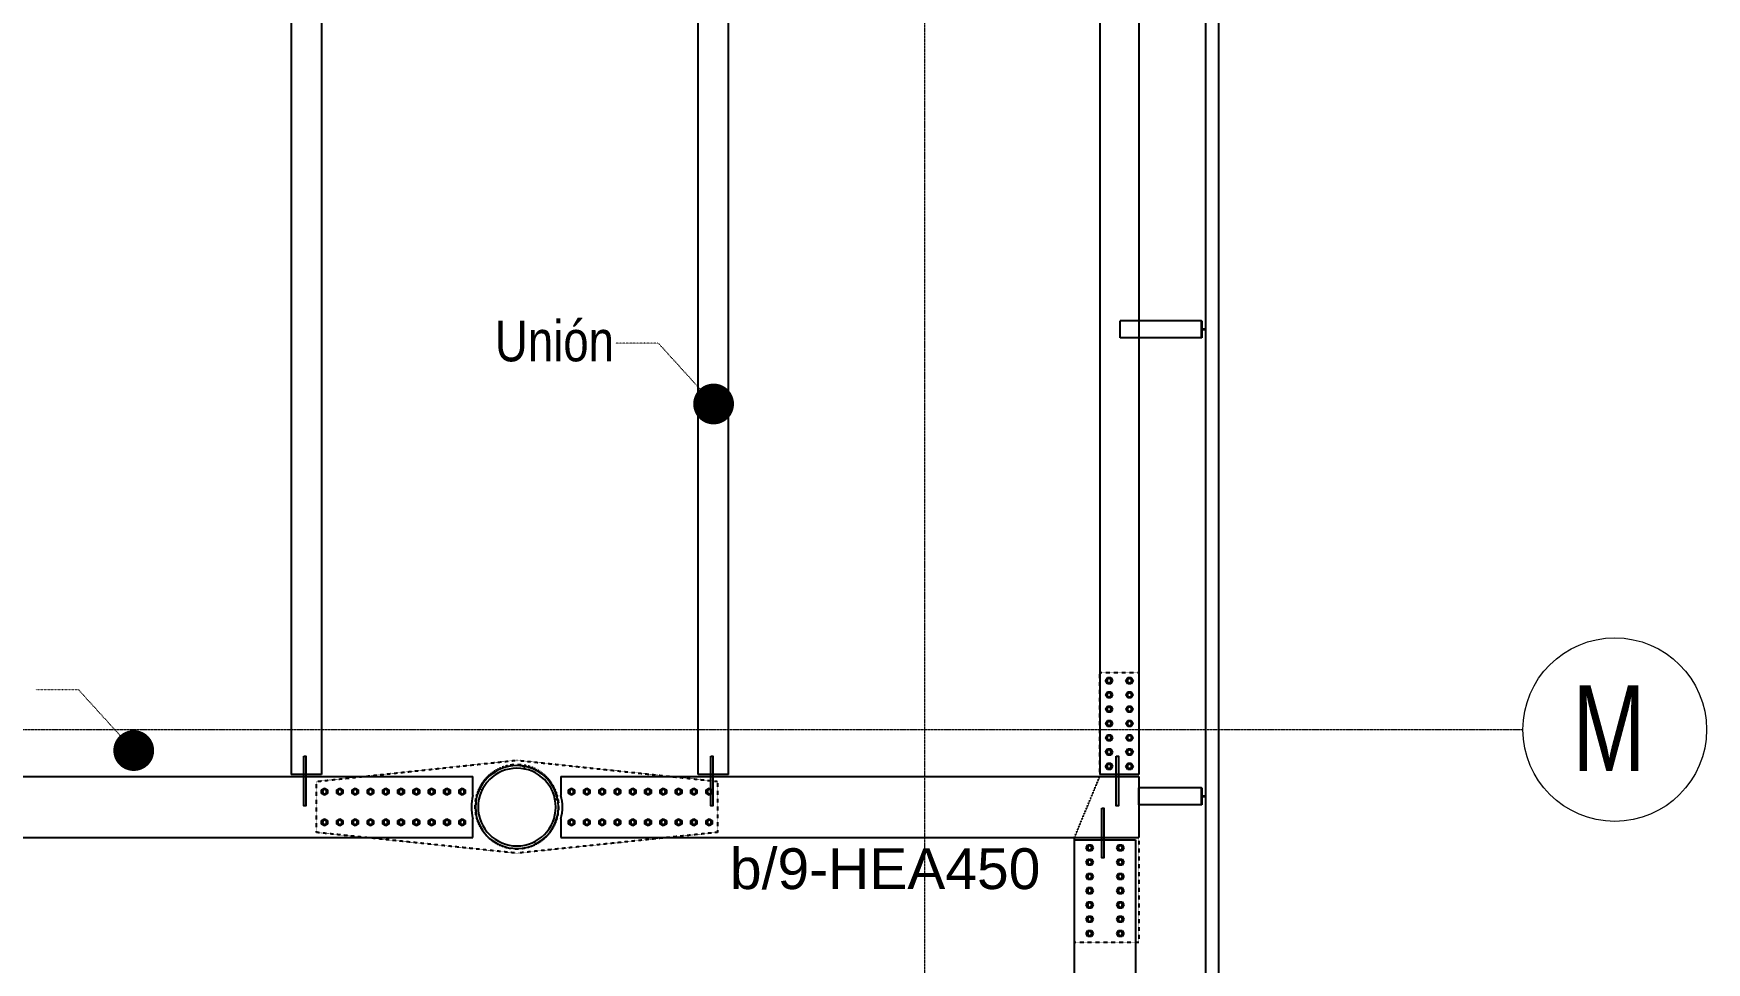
# Model space of a CAD drawing. Header units: millimetres. Extents: x -999 to 93225, y -17477 to 29086.
# Drawn here: x 85022 to 93225, y 7507 to 12063 of the extents above; entities that cross this region are included whole.
import ezdxf
from ezdxf.enums import TextEntityAlignment as Align

# ---------------------------------------------------------------- set-up
doc = ezdxf.new("R2010")
doc.units = ezdxf.units.MM
doc.header["$LTSCALE"] = 0.4
for name, pattern in [('Dot', [0.714375, 0, -0.714375]), ('DXK_LINE_DOT2', [3.9198, 1.9599, -1.9599]), ('Grid Line', [3.33375, 1.905, -0.47625, 0.47625, -0.47625])]:
    doc.linetypes.add(name, pattern=pattern)
doc.layers.get('0').update_dxf_attribs({"color": 255})
for name, color, linetype, lineweight in [('0-3', 250, 'Continuous', 5), ('E_COLUMNAS-1', 1, 'Continuous', 25), ('E_COLUMNAS-3', 1, 'Continuous', 35), ('E_EJES', 8, 'Continuous', 9), ('E_EJES-1', 8, 'Grid Line', 9), ('E_TEXTO', 3, 'Continuous', 9), ('E_TEXTO-1', 3, 'Dot', 9), ('E_VIGAS-1', 254, 'Continuous', 25), ('E_VIGAS-2', 8, 'Continuous', 25), ('S-COLS-HDLN-1', 52, 'Continuous', 9)]:
    doc.layers.add(name, color=color, linetype=linetype, lineweight=lineweight)
doc.layers.add('P_PLATINA', color=6, linetype='Continuous')
doc.styles.add('CX', font='ARIALUNI.ttf', dxfattribs={"width": 0.8, "height": 300})
doc.styles.add('Swis721 LtCn BT', font='swisscl.ttf', dxfattribs={"height": 0.42})
doc.styles.add('VERDANA', font='arial.ttf')

# ---------------------------------------------------------------- blocks, each defined once
blk = doc.blocks.new('EST_SFM_VIGA-METALICA-SECCION-C - EST_SFM_VIGA-METALICA-UPN160-1510871-_10_00m_N_E_-NIVEL-3 DOC')
at = {"layer": 'E_VIGAS-1'}
for p, q in [((11.677, 0.0179), (-11.6899, 0.0179)), ((-11.6899, -0.0471), (11.677, -0.0471))]:
    blk.add_line(p, q, dxfattribs=at)
blk = doc.blocks.new('DCTIB_CNI_EST_MOD-1A-FAC_0001_rvt-2-_10_00m_N_E_-NIVEL-3 DOC')
at = {"layer": 'E_VIGAS-1'}
for p, q in [((3.2962, 151.0843), (3.2962, 151.1663)), ((3.6945, 151.1663), (3.2962, 151.1663)), ((3.6945, 151.1663), (3.6945, 151.0843)), ((3.6945, 151.0843), (3.6945, 151.1663)), ((3.6945, 151.1663), (3.6954, 151.1663)), ((3.6952, 151.1278), (3.7005, 151.1278)), ((3.7005, 151.1228), (3.6953, 151.1228)), ((3.6954, 151.1663), (3.6954, 151.1385)), ((3.6954, 151.1121), (3.6954, 151.0843)), ((3.7005, 151.1278), (3.7144, 151.1278)), ((3.7144, 151.1228), (3.7005, 151.1228)), ((3.6945, 151.0843), (3.2962, 151.0843)), ((3.6954, 151.0843), (3.6945, 151.0843)), ((3.3865, 148.7944), (3.3865, 148.8764)), ((3.6945, 148.8764), (3.3865, 148.8764)), ((3.6945, 148.8764), (3.6945, 148.7944)), ((3.6945, 148.7944), (3.6945, 148.8764)), ((3.6945, 148.8764), (3.6954, 148.8764)), ((3.6952, 148.8379), (3.7005, 148.8379)), ((3.7005, 148.8329), (3.6953, 148.8329)), ((3.6954, 148.8764), (3.6954, 148.8486)), ((3.6954, 148.8222), (3.6954, 148.7944)), ((3.7005, 148.8379), (3.7144, 148.8379)), ((3.7144, 148.8329), (3.7005, 148.8329)), ((3.6945, 148.7944), (3.3865, 148.7944)), ((3.6954, 148.7944), (3.6945, 148.7944))]:
    blk.add_line(p, q, dxfattribs=at)
for points, knots in [([(3.6954, 151.1385), (3.6954, 151.1377), (3.6955, 151.136), (3.6957, 151.1336), (3.6962, 151.1315), (3.697, 151.1295), (3.6983, 151.1281), (3.6997, 151.1278), (3.7005, 151.1278)], [0, 0, 0, 0, 0.142857, 0.285714, 0.428571, 0.571429, 0.785714, 1, 1, 1, 1]), ([(3.7005, 151.1278), (3.6994, 151.1278), (3.6981, 151.1282), (3.6968, 151.1298), (3.6962, 151.1313), (3.6959, 151.1328), (3.6957, 151.1339), (3.6955, 151.1357), (3.6954, 151.1373), (3.6954, 151.1385)], [0, 0, 0, 0, 0.285714, 0.428571, 0.571429, 0.678571, 0.732143, 0.785714, 1, 1, 1, 1]), ([(3.6954, 151.1121), (3.6954, 151.113), (3.6955, 151.1147), (3.6957, 151.1171), (3.6962, 151.1192), (3.697, 151.1212), (3.6983, 151.1225), (3.6997, 151.1228), (3.7005, 151.1228)], [0, 0, 0, 0, 0.142857, 0.285714, 0.428571, 0.571429, 0.785714, 1, 1, 1, 1]), ([(3.7005, 151.1228), (3.6994, 151.1228), (3.6981, 151.1224), (3.6968, 151.1209), (3.6962, 151.1193), (3.6959, 151.1179), (3.6957, 151.1168), (3.6955, 151.115), (3.6954, 151.1134), (3.6954, 151.1121)], [0, 0, 0, 0, 0.285714, 0.428571, 0.571429, 0.678571, 0.732143, 0.785714, 1, 1, 1, 1]), ([(3.6954, 148.8486), (3.6954, 148.8478), (3.6955, 148.8461), (3.6957, 148.8437), (3.6962, 148.8416), (3.697, 148.8396), (3.6983, 148.8382), (3.6997, 148.8379), (3.7005, 148.8379)], [0, 0, 0, 0, 0.142857, 0.285714, 0.428571, 0.571429, 0.785714, 1, 1, 1, 1]), ([(3.7005, 148.8379), (3.6994, 148.8379), (3.6981, 148.8383), (3.6968, 148.8399), (3.6962, 148.8414), (3.6959, 148.8429), (3.6957, 148.844), (3.6955, 148.8457), (3.6954, 148.8473), (3.6954, 148.8486)], [0, 0, 0, 0, 0.285714, 0.428571, 0.571429, 0.678571, 0.732143, 0.785714, 1, 1, 1, 1]), ([(3.6954, 148.8222), (3.6954, 148.8231), (3.6955, 148.8248), (3.6957, 148.8272), (3.6962, 148.8293), (3.697, 148.8312), (3.6983, 148.8326), (3.6997, 148.8329), (3.7005, 148.8329)], [0, 0, 0, 0, 0.142857, 0.285714, 0.428571, 0.571429, 0.785714, 1, 1, 1, 1]), ([(3.7005, 148.8329), (3.6994, 148.8329), (3.6981, 148.8325), (3.6968, 148.8309), (3.6962, 148.8294), (3.6959, 148.828), (3.6957, 148.8268), (3.6955, 148.8251), (3.6954, 148.8235), (3.6954, 148.8222)], [0, 0, 0, 0, 0.285714, 0.428571, 0.571429, 0.678571, 0.732143, 0.785714, 1, 1, 1, 1])]:
    blk.add_open_spline(points, degree=3, knots=knots, dxfattribs=at)
at = {"layer": 'E_VIGAS-1', "rotation": 269.9999999999999}
blk.add_blockref('EST_SFM_VIGA-METALICA-SECCION-C - EST_SFM_VIGA-METALICA-UPN160-1510871-_10_00m_N_E_-NIVEL-3 DOC', (3.7616, 153.4061), dxfattribs=at)
blk = doc.blocks.new('EST_SCM_COLUMNA-METALICA-SECCION-CIRCULAR - EST_SCM_COLUMNA-TUBULAR-CIRCULAR_PTEØ_16__e_12_7mm-V44-_10_00m_N_E_-NIVEL-3 DOC')
at = {"layer": 'S-COLS-HDLN-1'}
h = blk.add_hatch(dxfattribs=at)
h.set_pattern_fill('FP_13', color=256, style=0, pattern_type=2)
h.set_pattern_definition([(225, (148.783, -0.338), (0.15909903, -0.15909903), [])])
h.paths.add_polyline_path([(0.2032, 0), (0.1973, 0.0486), (0.1799, 0.0944), (0.15, 0.1366), (0.1154, 0.1672), (0.0676, 0.1911), (0.0191, 0.2017), (-0.0245, 0.2017), (-0.0721, 0.19), (-0.1154, 0.1672), (-0.1521, 0.1347), (-0.1822, 0.0885), (-0.1977, 0.0456), (-0.2032, 0), (-0.1973, -0.0486), (-0.1799, -0.0944), (-0.15, -0.1366), (-0.1154, -0.1672), (-0.0721, -0.19), (-0.0191, -0.2017), (0.0245, -0.2017), (0.0768, -0.1875), (0.1154, -0.1672), (0.1521, -0.1347), (0.1822, -0.0885), (0.1977, -0.0456)])
h.paths.add_polyline_path([(0.1905, 0), (0.185, -0.0456), (0.1687, -0.0885), (0.1426, -0.1263), (0.1082, -0.1568), (0.0676, -0.1781), (0.0191, -0.1891), (-0.0245, -0.1887), (-0.0676, -0.1781), (-0.1082, -0.1568), (-0.1426, -0.1263), (-0.1709, -0.0826), (-0.185, -0.0456), (-0.1905, 0), (-0.1838, 0.0486), (-0.1646, 0.0944), (-0.1426, 0.1263), (-0.1082, 0.1568), (-0.0676, 0.1781), (-0.0175, 0.1891), (0.0245, 0.1887), (0.0721, 0.1758), (0.1082, 0.1568), (0.1426, 0.1263), (0.1687, 0.0885), (0.185, 0.0456)])
at = {"layer": 'E_COLUMNAS-1'}
for radius, start, end in [(0.2032, 360, 180), (0.1905, 0, 180), (0.2032, 180, 360), (0.1905, 180, 0)]:
    blk.add_arc((0, 0), radius, start, end, dxfattribs=at)
blk = doc.blocks.new('Grid - CNI_NOMBRE EJES-372759-_10_00m_N_E_-NIVEL-3 DOC')
at = {"layer": 'E_EJES'}
blk.add_circle((0, 0), 0.003, dxfattribs=at)
blk = doc.blocks.new('Bolt-72574620-2361 - 1471')
at = {"color": 253, "linetype": 'Continuous'}
for p, q in [((98609.5, 14920.2), (98618.2, 14935.2)), ((98618.2, 14935.2), (98635.5, 14935.2)), ((98635.5, 14935.2), (98644.1, 14920.2)), ((98709.5, 14920.2), (98718.2, 14935.2)), ((98718.2, 14935.2), (98735.5, 14935.2)), ((98735.5, 14935.2), (98744.1, 14920.2)), ((98618.2, 14905.2), (98609.5, 14920.2)), ((98609.5, 14850.2), (98618.2, 14865.2)), ((98618.2, 14835.2), (98609.5, 14850.2)), ((98635.5, 14905.2), (98618.2, 14905.2)), ((98618.2, 14865.2), (98635.5, 14865.2)), ((98644.1, 14920.2), (98635.5, 14905.2)), ((98635.5, 14865.2), (98644.1, 14850.2)), ((98644.1, 14850.2), (98635.5, 14835.2)), ((98718.2, 14905.2), (98709.5, 14920.2)), ((98709.5, 14850.2), (98718.2, 14865.2)), ((98718.2, 14835.2), (98709.5, 14850.2)), ((98735.5, 14905.2), (98718.2, 14905.2)), ((98718.2, 14865.2), (98735.5, 14865.2)), ((98744.1, 14920.2), (98735.5, 14905.2)), ((98735.5, 14865.2), (98744.1, 14850.2)), ((98744.1, 14850.2), (98735.5, 14835.2)), ((98609.5, 14780.2), (98618.2, 14795.2)), ((98618.2, 14765.2), (98609.5, 14780.2)), ((98635.5, 14835.2), (98618.2, 14835.2)), ((98618.2, 14795.2), (98635.5, 14795.2)), ((98635.5, 14765.2), (98618.2, 14765.2)), ((98635.5, 14795.2), (98644.2, 14780.2)), ((98644.2, 14780.2), (98635.5, 14765.2)), ((98709.5, 14780.2), (98718.2, 14795.2)), ((98718.2, 14765.2), (98709.5, 14780.2)), ((98735.5, 14835.2), (98718.2, 14835.2)), ((98718.2, 14795.2), (98735.5, 14795.2)), ((98735.5, 14765.2), (98718.2, 14765.2)), ((98735.5, 14795.2), (98744.2, 14780.2)), ((98744.2, 14780.2), (98735.5, 14765.2)), ((98609.5, 14710.2), (98618.2, 14725.2)), ((98618.2, 14695.2), (98609.5, 14710.2)), ((98618.2, 14725.2), (98635.5, 14725.2)), ((98635.5, 14695.2), (98618.2, 14695.2)), ((98635.5, 14725.2), (98644.2, 14710.2)), ((98644.2, 14710.2), (98635.5, 14695.2)), ((98709.5, 14710.2), (98718.2, 14725.2)), ((98718.2, 14695.2), (98709.5, 14710.2)), ((98718.2, 14725.2), (98735.5, 14725.2)), ((98735.5, 14695.2), (98718.2, 14695.2)), ((98735.5, 14725.2), (98744.2, 14710.2)), ((98744.2, 14710.2), (98735.5, 14695.2)), ((98609.5, 14640.2), (98618.2, 14655.2)), ((98618.2, 14625.2), (98609.5, 14640.2)), ((98618.2, 14655.2), (98635.5, 14655.2)), ((98635.5, 14625.2), (98618.2, 14625.2)), ((98635.5, 14655.2), (98644.2, 14640.2)), ((98644.2, 14640.2), (98635.5, 14625.2)), ((98709.5, 14640.2), (98718.2, 14655.2)), ((98718.2, 14625.2), (98709.5, 14640.2)), ((98718.2, 14655.2), (98735.5, 14655.2)), ((98735.5, 14625.2), (98718.2, 14625.2)), ((98735.5, 14655.2), (98744.2, 14640.2)), ((98744.2, 14640.2), (98735.5, 14625.2)), ((98609.6, 14570.2), (98618.2, 14585.2)), ((98618.2, 14555.2), (98609.6, 14570.2)), ((98618.2, 14585.2), (98635.5, 14585.2)), ((98635.5, 14555.2), (98618.2, 14555.2)), ((98635.5, 14585.2), (98644.2, 14570.2)), ((98644.2, 14570.2), (98635.5, 14555.2)), ((98709.6, 14570.2), (98718.2, 14585.2)), ((98718.2, 14555.2), (98709.6, 14570.2)), ((98718.2, 14585.2), (98735.5, 14585.2)), ((98735.5, 14555.2), (98718.2, 14555.2)), ((98735.5, 14585.2), (98744.2, 14570.2)), ((98744.2, 14570.2), (98735.5, 14555.2)), ((98609.6, 14500.2), (98618.2, 14515.2)), ((98618.2, 14485.2), (98609.6, 14500.2)), ((98618.2, 14515.2), (98635.5, 14515.2)), ((98635.5, 14485.2), (98618.2, 14485.2)), ((98635.5, 14515.2), (98644.2, 14500.2)), ((98644.2, 14500.2), (98635.5, 14485.2)), ((98709.6, 14500.2), (98718.2, 14515.2)), ((98718.2, 14485.2), (98709.6, 14500.2)), ((98718.2, 14515.2), (98735.5, 14515.2)), ((98735.5, 14485.2), (98718.2, 14485.2)), ((98735.5, 14515.2), (98744.2, 14500.2)), ((98744.2, 14500.2), (98735.5, 14485.2))]:
    blk.add_line(p, q, dxfattribs=at)
for centre, radius, start, end in [((98626.8, 14920.2), 11.5, 108.00867, 288.00867), ((98626.8, 14920.2), 10, 0.00867, 180.00867), ((98626.8, 14920.2), 11.5, 288.00867, 108.00867), ((98726.8, 14920.2), 11.5, 108.00867, 288.00867), ((98726.8, 14920.2), 10, 0.00867, 180.00867), ((98726.8, 14920.2), 11.5, 288.00867, 108.00867), ((98626.8, 14850.2), 11.5, 108.00867, 288.00867), ((98626.8, 14920.2), 10, 180.00867, 0.00867), ((98626.8, 14850.2), 10, 0.00867, 180.00867), ((98626.8, 14850.2), 10, 180.00867, 0.00867), ((98626.8, 14850.2), 11.5, 288.00867, 108.00867), ((98726.8, 14850.2), 11.5, 108.00867, 288.00867), ((98726.8, 14920.2), 10, 180.00867, 0.00867), ((98726.8, 14850.2), 10, 0.00867, 180.00867), ((98726.8, 14850.2), 10, 180.00867, 0.00867), ((98726.8, 14850.2), 11.5, 288.00867, 108.00867), ((98626.8, 14780.2), 11.5, 108.00867, 288.00867), ((98626.8, 14780.2), 10, 0.00867, 180.00867), ((98626.8, 14780.2), 10, 180.00867, 0.00867), ((98626.8, 14780.2), 11.5, 288.00867, 108.00867), ((98726.8, 14780.2), 11.5, 108.00867, 288.00867), ((98726.8, 14780.2), 10, 0.00867, 180.00867), ((98726.8, 14780.2), 10, 180.00867, 0.00867), ((98726.8, 14780.2), 11.5, 288.00867, 108.00867), ((98626.9, 14710.2), 11.5, 108.00867, 288.00867), ((98626.9, 14710.2), 10, 0.00867, 180.00867), ((98626.9, 14710.2), 10, 180.00867, 0.00867), ((98626.9, 14710.2), 11.5, 288.00867, 108.00867), ((98726.9, 14710.2), 11.5, 108.00867, 288.00867), ((98726.9, 14710.2), 10, 0.00867, 180.00867), ((98726.9, 14710.2), 10, 180.00867, 0.00867), ((98726.9, 14710.2), 11.5, 288.00867, 108.00867), ((98626.9, 14640.2), 11.5, 108.00867, 288.00867), ((98626.9, 14640.2), 10, 0.00867, 180.00867), ((98626.9, 14640.2), 10, 180.00867, 0.00867), ((98626.9, 14640.2), 11.5, 288.00867, 108.00867), ((98726.9, 14640.2), 11.5, 108.00867, 288.00867), ((98726.9, 14640.2), 10, 0.00867, 180.00867), ((98726.9, 14640.2), 10, 180.00867, 0.00867), ((98726.9, 14640.2), 11.5, 288.00867, 108.00867), ((98626.9, 14570.2), 11.5, 108.00867, 288.00867), ((98626.9, 14570.2), 10, 0.00867, 180.00867), ((98626.9, 14570.2), 10, 180.00867, 0.00867), ((98626.9, 14570.2), 11.5, 288.00867, 108.00867), ((98726.9, 14570.2), 11.5, 108.00867, 288.00867), ((98726.9, 14570.2), 10, 0.00867, 180.00867), ((98726.9, 14570.2), 10, 180.00867, 0.00867), ((98726.9, 14570.2), 11.5, 288.00867, 108.00867), ((98626.9, 14500.2), 11.5, 108.00867, 288.00867), ((98626.9, 14500.2), 10, 0.00867, 180.00867), ((98626.9, 14500.2), 10, 180.00867, 0.00867), ((98626.9, 14500.2), 11.5, 288.00867, 108.00867), ((98726.9, 14500.2), 11.5, 108.00867, 288.00867), ((98726.9, 14500.2), 10, 0.00867, 180.00867), ((98726.9, 14500.2), 10, 180.00867, 0.00867), ((98726.9, 14500.2), 11.5, 288.00867, 108.00867)]:
    blk.add_arc(centre, radius, start, end, dxfattribs=at)
blk = doc.blocks.new('Bolt-72574620-1904 - 1471')
at = {"color": 253, "linetype": 'Continuous'}
for p, q in [((94765.4, 14384.4), (94780.4, 14393.1)), ((94765.4, 14367.1), (94765.4, 14384.4)), ((94780.4, 14358.4), (94765.4, 14367.1)), ((94780.4, 14393.1), (94795.4, 14384.4)), ((94795.4, 14367.1), (94780.4, 14358.4)), ((94795.4, 14384.4), (94795.4, 14367.1)), ((94840.4, 14384.4), (94855.4, 14393.1)), ((94840.4, 14367.1), (94840.4, 14384.4)), ((94855.4, 14358.4), (94840.4, 14367.1)), ((94855.4, 14393.1), (94870.4, 14384.4)), ((94870.4, 14367.1), (94855.4, 14358.4)), ((94870.4, 14384.4), (94870.4, 14367.1)), ((94915.4, 14384.4), (94930.4, 14393.1)), ((94915.4, 14367.1), (94915.4, 14384.4)), ((94930.4, 14358.4), (94915.4, 14367.1)), ((94930.4, 14393.1), (94945.4, 14384.4)), ((94945.4, 14367.1), (94930.4, 14358.4)), ((94945.4, 14384.4), (94945.4, 14367.1)), ((94990.4, 14384.4), (95005.4, 14393.1)), ((94990.4, 14367.1), (94990.4, 14384.4)), ((95005.4, 14358.4), (94990.4, 14367.1)), ((95005.4, 14393.1), (95020.4, 14384.4)), ((95020.4, 14367.1), (95005.4, 14358.4)), ((95020.4, 14384.4), (95020.4, 14367.1)), ((95065.4, 14384.4), (95080.4, 14393.1)), ((95065.4, 14367.1), (95065.4, 14384.4)), ((95080.4, 14358.4), (95065.4, 14367.1)), ((95080.4, 14393.1), (95095.4, 14384.4)), ((95095.4, 14367.1), (95080.4, 14358.4)), ((95095.4, 14384.4), (95095.4, 14367.1)), ((95140.4, 14384.4), (95155.4, 14393.1)), ((95140.4, 14367.1), (95140.4, 14384.4)), ((95155.4, 14358.4), (95140.4, 14367.1)), ((95155.4, 14393.1), (95170.4, 14384.4)), ((95170.4, 14367.1), (95155.4, 14358.4)), ((95170.4, 14384.4), (95170.4, 14367.1)), ((95215.4, 14384.4), (95230.4, 14393.1)), ((95215.4, 14367.1), (95215.4, 14384.4)), ((95230.4, 14358.4), (95215.4, 14367.1)), ((95230.4, 14393.1), (95245.4, 14384.4)), ((95245.4, 14367.1), (95230.4, 14358.4)), ((95245.4, 14384.4), (95245.4, 14367.1)), ((95290.4, 14384.4), (95305.4, 14393.1)), ((95290.4, 14367.1), (95290.4, 14384.4)), ((95305.4, 14358.4), (95290.4, 14367.1)), ((95305.4, 14393.1), (95320.4, 14384.4)), ((95320.4, 14367.1), (95305.4, 14358.4)), ((95320.4, 14384.4), (95320.4, 14367.1)), ((95365.4, 14384.4), (95380.4, 14393.1)), ((95365.4, 14367.1), (95365.4, 14384.4)), ((95380.4, 14358.5), (95365.4, 14367.1)), ((95380.4, 14393.1), (95395.4, 14384.4)), ((95395.4, 14367.1), (95380.4, 14358.5)), ((95395.4, 14384.4), (95395.4, 14367.1)), ((95440.4, 14384.4), (95455.4, 14393.1)), ((95440.4, 14367.1), (95440.4, 14384.4)), ((95455.4, 14358.5), (95440.4, 14367.1)), ((95455.4, 14393.1), (95470.4, 14384.4)), ((95470.4, 14367.1), (95455.4, 14358.5)), ((95470.4, 14384.4), (95470.4, 14367.1)), ((94765.4, 14234.4), (94780.4, 14243.1)), ((94765.4, 14217.1), (94765.4, 14234.4)), ((94780.4, 14208.4), (94765.4, 14217.1)), ((94780.4, 14243.1), (94795.4, 14234.4)), ((94795.4, 14217.1), (94780.4, 14208.4)), ((94795.4, 14234.4), (94795.4, 14217.1)), ((94840.4, 14234.4), (94855.4, 14243.1)), ((94840.4, 14217.1), (94840.4, 14234.4)), ((94855.4, 14208.4), (94840.4, 14217.1)), ((94855.4, 14243.1), (94870.4, 14234.4)), ((94870.4, 14217.1), (94855.4, 14208.4)), ((94870.4, 14234.4), (94870.4, 14217.1)), ((94915.4, 14234.4), (94930.4, 14243.1)), ((94915.4, 14217.1), (94915.4, 14234.4)), ((94930.4, 14208.4), (94915.4, 14217.1)), ((94930.4, 14243.1), (94945.4, 14234.4)), ((94945.4, 14217.1), (94930.4, 14208.4)), ((94945.4, 14234.4), (94945.4, 14217.1)), ((94990.4, 14234.4), (95005.4, 14243.1)), ((94990.4, 14217.1), (94990.4, 14234.4)), ((95005.4, 14208.4), (94990.4, 14217.1)), ((95005.4, 14243.1), (95020.4, 14234.4)), ((95020.4, 14217.1), (95005.4, 14208.4)), ((95020.4, 14234.4), (95020.4, 14217.1)), ((95065.4, 14234.4), (95080.4, 14243.1)), ((95065.4, 14217.1), (95065.4, 14234.4)), ((95080.4, 14208.4), (95065.4, 14217.1)), ((95080.4, 14243.1), (95095.4, 14234.4)), ((95095.4, 14217.1), (95080.4, 14208.4)), ((95095.4, 14234.4), (95095.4, 14217.1)), ((95140.4, 14234.4), (95155.4, 14243.1)), ((95140.4, 14217.1), (95140.4, 14234.4)), ((95155.4, 14208.4), (95140.4, 14217.1)), ((95155.4, 14243.1), (95170.4, 14234.4)), ((95170.4, 14217.1), (95155.4, 14208.4)), ((95170.4, 14234.4), (95170.4, 14217.1)), ((95215.4, 14234.4), (95230.4, 14243.1)), ((95215.4, 14217.1), (95215.4, 14234.4)), ((95230.4, 14208.4), (95215.4, 14217.1)), ((95230.4, 14243.1), (95245.4, 14234.4)), ((95245.4, 14217.1), (95230.4, 14208.4)), ((95245.4, 14234.4), (95245.4, 14217.1)), ((95290.4, 14234.4), (95305.4, 14243.1)), ((95290.4, 14217.1), (95290.4, 14234.4)), ((95305.4, 14208.4), (95290.4, 14217.1)), ((95305.4, 14243.1), (95320.4, 14234.4)), ((95320.4, 14217.1), (95305.4, 14208.4)), ((95320.4, 14234.4), (95320.4, 14217.1)), ((95365.4, 14234.4), (95380.4, 14243.1)), ((95365.4, 14217.1), (95365.4, 14234.4)), ((95380.4, 14208.5), (95365.4, 14217.1)), ((95380.4, 14243.1), (95395.4, 14234.4)), ((95395.4, 14217.1), (95380.4, 14208.5)), ((95395.4, 14234.4), (95395.4, 14217.1)), ((95440.4, 14234.4), (95455.4, 14243.1)), ((95440.4, 14217.1), (95440.4, 14234.4)), ((95455.4, 14208.5), (95440.4, 14217.1)), ((95455.4, 14243.1), (95470.4, 14234.4)), ((95470.4, 14217.1), (95455.4, 14208.5)), ((95470.4, 14234.4), (95470.4, 14217.1))]:
    blk.add_line(p, q, dxfattribs=at)
for centre, radius, start, end in [((94780.4, 14375.7), 11.5, 18.00408, 198.00408), ((94780.4, 14375.7), 11.5, 198.00408, 18.00408), ((94780.4, 14375.7), 10, 90.00408, 270.00408), ((94780.4, 14375.7), 10, 270.00408, 90.00408), ((94855.4, 14375.7), 11.5, 18.00408, 198.00408), ((94855.4, 14375.7), 11.5, 198.00408, 18.00408), ((94855.4, 14375.7), 10, 90.00408, 270.00408), ((94855.4, 14375.7), 10, 270.00408, 90.00408), ((94930.4, 14375.7), 11.5, 18.00408, 198.00408), ((94930.4, 14375.7), 11.5, 198.00408, 18.00408), ((94930.4, 14375.7), 10, 90.00408, 270.00408), ((94930.4, 14375.7), 10, 270.00408, 90.00408), ((95005.4, 14375.7), 11.5, 18.00408, 198.00408), ((95005.4, 14375.7), 11.5, 198.00408, 18.00408), ((95005.4, 14375.7), 10, 90.00408, 270.00408), ((95005.4, 14375.7), 10, 270.00408, 90.00408), ((95080.4, 14375.8), 11.5, 18.00408, 198.00408), ((95080.4, 14375.8), 11.5, 198.00408, 18.00408), ((95080.4, 14375.8), 10, 90.00408, 270.00408), ((95080.4, 14375.8), 10, 270.00408, 90.00408), ((95155.4, 14375.8), 11.5, 18.00408, 198.00408), ((95155.4, 14375.8), 11.5, 198.00408, 18.00408), ((95155.4, 14375.8), 10, 90.00408, 270.00408), ((95155.4, 14375.8), 10, 270.00408, 90.00408), ((95230.4, 14375.8), 11.5, 18.00408, 198.00408), ((95230.4, 14375.8), 11.5, 198.00408, 18.00408), ((95230.4, 14375.8), 10, 90.00408, 270.00408), ((95230.4, 14375.8), 10, 270.00408, 90.00408), ((95305.4, 14375.8), 11.5, 18.00408, 198.00408), ((95305.4, 14375.8), 11.5, 198.00408, 18.00408), ((95305.4, 14375.8), 10, 90.00408, 270.00408), ((95305.4, 14375.8), 10, 270.00408, 90.00408), ((95380.4, 14375.8), 11.5, 18.00408, 198.00408), ((95380.4, 14375.8), 11.5, 198.00408, 18.00408), ((95380.4, 14375.8), 10, 90.00408, 270.00408), ((95380.4, 14375.8), 10, 270.00408, 90.00408), ((95455.4, 14375.8), 11.5, 18.00408, 198.00408), ((95455.4, 14375.8), 11.5, 198.00408, 18.00408), ((95455.4, 14375.8), 10, 90.00408, 270.00408), ((95455.4, 14375.8), 10, 270.00408, 90.00408), ((94780.4, 14225.7), 11.5, 18.00408, 198.00408), ((94780.4, 14225.7), 11.5, 198.00408, 18.00408), ((94780.4, 14225.7), 10, 90.00408, 270.00408), ((94780.4, 14225.7), 10, 270.00408, 90.00408), ((94855.4, 14225.7), 11.5, 18.00408, 198.00408), ((94855.4, 14225.7), 11.5, 198.00408, 18.00408), ((94855.4, 14225.7), 10, 90.00408, 270.00408), ((94855.4, 14225.7), 10, 270.00408, 90.00408), ((94930.4, 14225.7), 11.5, 18.00408, 198.00408), ((94930.4, 14225.7), 11.5, 198.00408, 18.00408), ((94930.4, 14225.7), 10, 90.00408, 270.00408), ((94930.4, 14225.7), 10, 270.00408, 90.00408), ((95005.4, 14225.7), 11.5, 18.00408, 198.00408), ((95005.4, 14225.7), 11.5, 198.00408, 18.00408), ((95005.4, 14225.7), 10, 90.00408, 270.00408), ((95005.4, 14225.7), 10, 270.00408, 90.00408), ((95080.4, 14225.8), 11.5, 18.00408, 198.00408), ((95080.4, 14225.8), 11.5, 198.00408, 18.00408), ((95080.4, 14225.8), 10, 90.00408, 270.00408), ((95080.4, 14225.8), 10, 270.00408, 90.00408), ((95155.4, 14225.8), 11.5, 18.00408, 198.00408), ((95155.4, 14225.8), 11.5, 198.00408, 18.00408), ((95155.4, 14225.8), 10, 90.00408, 270.00408), ((95155.4, 14225.8), 10, 270.00408, 90.00408), ((95230.4, 14225.8), 11.5, 18.00408, 198.00408), ((95230.4, 14225.8), 11.5, 198.00408, 18.00408), ((95230.4, 14225.8), 10, 90.00408, 270.00408), ((95230.4, 14225.8), 10, 270.00408, 90.00408), ((95305.4, 14225.8), 11.5, 18.00408, 198.00408), ((95305.4, 14225.8), 11.5, 198.00408, 18.00408), ((95305.4, 14225.8), 10, 90.00408, 270.00408), ((95305.4, 14225.8), 10, 270.00408, 90.00408), ((95380.4, 14225.8), 11.5, 18.00408, 198.00408), ((95380.4, 14225.8), 11.5, 198.00408, 18.00408), ((95380.4, 14225.8), 10, 90.00408, 270.00408), ((95380.4, 14225.8), 10, 270.00408, 90.00408), ((95455.4, 14225.8), 11.5, 18.00408, 198.00408), ((95455.4, 14225.8), 11.5, 198.00408, 18.00408), ((95455.4, 14225.8), 10, 90.00408, 270.00408), ((95455.4, 14225.8), 10, 270.00408, 90.00408)]:
    blk.add_arc(centre, radius, start, end, dxfattribs=at)
blk = doc.blocks.new('Part-72574620-1897 - 1471')
at = {"color": 253, "linetype": 'DXK_LINE_DOT2'}
for p, q in [((94740.4, 14425.8), (95723.1, 14530)), ((95723.1, 14530), (96706.3, 14426.1)), ((94740.4, 14175.8), (94740.4, 14425.8)), ((96706.3, 14426.1), (96706.3, 14176.1)), ((95723.3, 14074), (94740.4, 14175.8)), ((96706.3, 14176.1), (95723.3, 14074))]:
    blk.add_line(p, q, dxfattribs=at)
for start, end in [(80, 260), (260, 80)]:
    blk.add_arc((95723.3, 14302), 206, start, end, dxfattribs=at)
blk = doc.blocks.new('Bolt-72574620-1903 - 1471')
at = {"color": 253, "linetype": 'Continuous'}
for p, q in [((95976.3, 14384.4), (95991.3, 14393.1)), ((95976.3, 14367.1), (95976.3, 14384.4)), ((95991.3, 14358.5), (95976.3, 14367.1)), ((95991.3, 14393.1), (96006.3, 14384.4)), ((96006.3, 14367.1), (95991.3, 14358.5)), ((96006.3, 14384.4), (96006.3, 14367.1)), ((96051.3, 14384.4), (96066.3, 14393.1)), ((96051.3, 14367.1), (96051.3, 14384.4)), ((96066.3, 14358.5), (96051.3, 14367.1)), ((96066.3, 14393.1), (96081.3, 14384.4)), ((96081.3, 14367.1), (96066.3, 14358.5)), ((96081.3, 14384.4), (96081.3, 14367.1)), ((96126.3, 14384.4), (96141.3, 14393.1)), ((96126.3, 14367.1), (96126.3, 14384.4)), ((96141.3, 14358.5), (96126.3, 14367.1)), ((96141.3, 14393.1), (96156.3, 14384.4)), ((96156.3, 14367.1), (96141.3, 14358.5)), ((96156.3, 14384.4), (96156.3, 14367.1)), ((96201.3, 14384.4), (96216.3, 14393.1)), ((96201.3, 14367.1), (96201.3, 14384.4)), ((96216.3, 14358.5), (96201.3, 14367.1)), ((96216.3, 14393.1), (96231.3, 14384.4)), ((96231.3, 14367.1), (96216.3, 14358.5)), ((96231.3, 14384.4), (96231.3, 14367.1)), ((96276.3, 14384.4), (96291.3, 14393.1)), ((96276.3, 14367.1), (96276.3, 14384.4)), ((96291.3, 14358.5), (96276.3, 14367.1)), ((96291.3, 14393.1), (96306.3, 14384.4)), ((96306.3, 14367.1), (96291.3, 14358.5)), ((96306.3, 14384.4), (96306.3, 14367.1)), ((96351.3, 14384.4), (96366.3, 14393.1)), ((96351.3, 14367.1), (96351.3, 14384.4)), ((96366.3, 14358.5), (96351.3, 14367.1)), ((96366.3, 14393.1), (96381.3, 14384.4)), ((96381.3, 14367.1), (96366.3, 14358.5)), ((96381.3, 14384.4), (96381.3, 14367.1)), ((96426.3, 14384.4), (96441.3, 14393.1)), ((96426.3, 14367.1), (96426.3, 14384.4)), ((96441.3, 14358.5), (96426.3, 14367.1)), ((96441.3, 14393.1), (96456.3, 14384.4)), ((96456.3, 14367.1), (96441.3, 14358.5)), ((96456.3, 14384.4), (96456.3, 14367.1)), ((96501.3, 14384.4), (96516.3, 14393.1)), ((96501.3, 14367.1), (96501.3, 14384.4)), ((96516.3, 14358.5), (96501.3, 14367.1)), ((96516.3, 14393.1), (96531.3, 14384.4)), ((96531.3, 14367.1), (96516.3, 14358.5)), ((96531.3, 14384.4), (96531.3, 14367.1)), ((96576.3, 14384.4), (96591.3, 14393.1)), ((96576.3, 14367.1), (96576.3, 14384.4)), ((96591.3, 14358.5), (96576.3, 14367.1)), ((96591.3, 14393.1), (96606.3, 14384.4)), ((96606.3, 14367.1), (96591.3, 14358.5)), ((96606.3, 14384.4), (96606.3, 14367.1)), ((96651.3, 14384.4), (96666.3, 14393.1)), ((96651.3, 14367.1), (96651.3, 14384.4)), ((96666.3, 14358.5), (96651.3, 14367.1)), ((96666.3, 14393.1), (96681.3, 14384.4)), ((96681.3, 14367.1), (96666.3, 14358.5)), ((96681.3, 14384.4), (96681.3, 14367.1)), ((95976.3, 14234.4), (95991.3, 14243.1)), ((95976.3, 14217.1), (95976.3, 14234.4)), ((95991.3, 14208.5), (95976.3, 14217.1)), ((95991.3, 14243.1), (96006.3, 14234.4)), ((96006.3, 14217.1), (95991.3, 14208.5)), ((96006.3, 14234.4), (96006.3, 14217.1)), ((96051.3, 14234.4), (96066.3, 14243.1)), ((96051.3, 14217.1), (96051.3, 14234.4)), ((96066.3, 14208.5), (96051.3, 14217.1)), ((96066.3, 14243.1), (96081.3, 14234.4)), ((96081.3, 14217.1), (96066.3, 14208.5)), ((96081.3, 14234.4), (96081.3, 14217.1)), ((96126.3, 14234.4), (96141.3, 14243.1)), ((96126.3, 14217.1), (96126.3, 14234.4)), ((96141.3, 14208.5), (96126.3, 14217.1)), ((96141.3, 14243.1), (96156.3, 14234.4)), ((96156.3, 14217.1), (96141.3, 14208.5)), ((96156.3, 14234.4), (96156.3, 14217.1)), ((96201.3, 14234.4), (96216.3, 14243.1)), ((96201.3, 14217.1), (96201.3, 14234.4)), ((96216.3, 14208.5), (96201.3, 14217.1)), ((96216.3, 14243.1), (96231.3, 14234.4)), ((96231.3, 14217.1), (96216.3, 14208.5)), ((96231.3, 14234.4), (96231.3, 14217.1)), ((96276.3, 14234.4), (96291.3, 14243.1)), ((96276.3, 14217.1), (96276.3, 14234.4)), ((96291.3, 14208.5), (96276.3, 14217.1)), ((96291.3, 14243.1), (96306.3, 14234.4)), ((96306.3, 14217.1), (96291.3, 14208.5)), ((96306.3, 14234.4), (96306.3, 14217.1)), ((96351.3, 14234.4), (96366.3, 14243.1)), ((96351.3, 14217.1), (96351.3, 14234.4)), ((96366.3, 14208.5), (96351.3, 14217.1)), ((96366.3, 14243.1), (96381.3, 14234.4)), ((96381.3, 14217.1), (96366.3, 14208.5)), ((96381.3, 14234.4), (96381.3, 14217.1)), ((96426.3, 14234.4), (96441.3, 14243.1)), ((96426.3, 14217.1), (96426.3, 14234.4)), ((96441.3, 14208.5), (96426.3, 14217.1)), ((96441.3, 14243.1), (96456.3, 14234.4)), ((96456.3, 14217.1), (96441.3, 14208.5)), ((96456.3, 14234.4), (96456.3, 14217.1)), ((96501.3, 14234.4), (96516.3, 14243.1)), ((96501.3, 14217.1), (96501.3, 14234.4)), ((96516.3, 14208.5), (96501.3, 14217.1)), ((96516.3, 14243.1), (96531.3, 14234.4)), ((96531.3, 14217.1), (96516.3, 14208.5)), ((96531.3, 14234.4), (96531.3, 14217.1)), ((96576.3, 14234.4), (96591.3, 14243.1)), ((96576.3, 14217.1), (96576.3, 14234.4)), ((96591.3, 14208.5), (96576.3, 14217.1)), ((96591.3, 14243.1), (96606.3, 14234.4)), ((96606.3, 14217.1), (96591.3, 14208.5)), ((96606.3, 14234.4), (96606.3, 14217.1)), ((96651.3, 14234.4), (96666.3, 14243.1)), ((96651.3, 14217.1), (96651.3, 14234.4)), ((96666.3, 14208.5), (96651.3, 14217.1)), ((96666.3, 14243.1), (96681.3, 14234.4)), ((96681.3, 14217.1), (96666.3, 14208.5)), ((96681.3, 14234.4), (96681.3, 14217.1))]:
    blk.add_line(p, q, dxfattribs=at)
for centre, radius, start, end in [((95991.3, 14375.8), 11.5, 18, 198), ((95991.3, 14375.8), 11.5, 198, 18), ((95991.3, 14375.8), 10, 90, 270), ((95991.3, 14375.8), 10, 270, 90), ((96066.3, 14375.8), 11.5, 18, 198), ((96066.3, 14375.8), 11.5, 198, 18), ((96066.3, 14375.8), 10, 90, 270), ((96066.3, 14375.8), 10, 270, 90), ((96141.3, 14375.8), 11.5, 18, 198), ((96141.3, 14375.8), 11.5, 198, 18), ((96141.3, 14375.8), 10, 90, 270), ((96141.3, 14375.8), 10, 270, 90), ((96216.3, 14375.8), 11.5, 18, 198), ((96216.3, 14375.8), 11.5, 198, 18), ((96216.3, 14375.8), 10, 90, 270), ((96216.3, 14375.8), 10, 270, 90), ((96291.3, 14375.8), 11.5, 18, 198), ((96291.3, 14375.8), 11.5, 198, 18), ((96291.3, 14375.8), 10, 90, 270), ((96291.3, 14375.8), 10, 270, 90), ((96366.3, 14375.8), 11.5, 18, 198), ((96366.3, 14375.8), 11.5, 198, 18), ((96366.3, 14375.8), 10, 90, 270), ((96366.3, 14375.8), 10, 270, 90), ((96441.3, 14375.8), 11.5, 18, 198), ((96441.3, 14375.8), 11.5, 198, 18), ((96441.3, 14375.8), 10, 90, 270), ((96441.3, 14375.8), 10, 270, 90), ((96516.3, 14375.8), 11.5, 18, 198), ((96516.3, 14375.8), 11.5, 198, 18), ((96516.3, 14375.8), 10, 90, 270), ((96516.3, 14375.8), 10, 270, 90), ((96591.3, 14375.8), 11.5, 18, 198), ((96591.3, 14375.8), 11.5, 198, 18), ((96591.3, 14375.8), 10, 90, 270), ((96591.3, 14375.8), 10, 270, 90), ((96666.3, 14375.8), 11.5, 18, 198), ((96666.3, 14375.8), 11.5, 198, 18), ((96666.3, 14375.8), 10, 90, 270), ((96666.3, 14375.8), 10, 270, 90), ((95991.3, 14225.8), 11.5, 18, 198), ((95991.3, 14225.8), 11.5, 198, 18), ((95991.3, 14225.8), 10, 90, 270), ((95991.3, 14225.8), 10, 270, 90), ((96066.3, 14225.8), 11.5, 18, 198), ((96066.3, 14225.8), 11.5, 198, 18), ((96066.3, 14225.8), 10, 90, 270), ((96066.3, 14225.8), 10, 270, 90), ((96141.3, 14225.8), 11.5, 18, 198), ((96141.3, 14225.8), 11.5, 198, 18), ((96141.3, 14225.8), 10, 90, 270), ((96141.3, 14225.8), 10, 270, 90), ((96216.3, 14225.8), 11.5, 18, 198), ((96216.3, 14225.8), 11.5, 198, 18), ((96216.3, 14225.8), 10, 90, 270), ((96216.3, 14225.8), 10, 270, 90), ((96291.3, 14225.8), 11.5, 18, 198), ((96291.3, 14225.8), 11.5, 198, 18), ((96291.3, 14225.8), 10, 90, 270), ((96291.3, 14225.8), 10, 270, 90), ((96366.3, 14225.8), 11.5, 18, 198), ((96366.3, 14225.8), 11.5, 198, 18), ((96366.3, 14225.8), 10, 90, 270), ((96366.3, 14225.8), 10, 270, 90), ((96441.3, 14225.8), 11.5, 18, 198), ((96441.3, 14225.8), 11.5, 198, 18), ((96441.3, 14225.8), 10, 90, 270), ((96441.3, 14225.8), 10, 270, 90), ((96516.3, 14225.8), 11.5, 18, 198), ((96516.3, 14225.8), 11.5, 198, 18), ((96516.3, 14225.8), 10, 90, 270), ((96516.3, 14225.8), 10, 270, 90), ((96591.3, 14225.8), 11.5, 18, 198), ((96591.3, 14225.8), 11.5, 198, 18), ((96591.3, 14225.8), 10, 90, 270), ((96591.3, 14225.8), 10, 270, 90), ((96666.3, 14225.8), 11.5, 18, 198), ((96666.3, 14225.8), 11.5, 198, 18), ((96666.3, 14225.8), 10, 90, 270), ((96666.3, 14225.8), 10, 270, 90)]:
    blk.add_arc(centre, radius, start, end, dxfattribs=at)
blk = doc.blocks.new('Part-72574620-2360 - 1471')
at = {"color": 253, "linetype": 'DXK_LINE_DOT2'}
for p, q in [((98581.3, 14450.2), (98581.8, 14960.1)), ((98581.8, 14960.1), (98771.8, 14960.2)), ((98771.8, 14960.2), (98771.8, 13636.6)), ((98456.9, 14150.2), (98581.3, 14450.2)), ((98456.9, 13636.6), (98456.9, 14150.2)), ((98771.8, 13636.6), (98456.9, 13636.6))]:
    blk.add_line(p, q, dxfattribs=at)
blk = doc.blocks.new('Bolt-72574620-2362 - 1471')
at = {"color": 253, "linetype": 'Continuous'}
for p, q in [((98514.6, 14100.2), (98523.2, 14115.2)), ((98523.2, 14115.2), (98540.5, 14115.2)), ((98540.5, 14115.2), (98549.2, 14100.2)), ((98664.6, 14100.2), (98673.2, 14115.2)), ((98673.2, 14115.2), (98690.5, 14115.2)), ((98690.5, 14115.2), (98699.2, 14100.2)), ((98523.2, 14085.2), (98514.6, 14100.2)), ((98514.6, 14030.2), (98523.2, 14045.2)), ((98523.2, 14015.2), (98514.6, 14030.2)), ((98540.5, 14085.2), (98523.2, 14085.2)), ((98523.2, 14045.2), (98540.5, 14045.2)), ((98549.2, 14100.2), (98540.5, 14085.2)), ((98540.5, 14045.2), (98549.2, 14030.2)), ((98549.2, 14030.2), (98540.5, 14015.2)), ((98673.2, 14085.2), (98664.6, 14100.2)), ((98664.6, 14030.2), (98673.2, 14045.2)), ((98673.2, 14015.2), (98664.6, 14030.2)), ((98690.5, 14085.2), (98673.2, 14085.2)), ((98673.2, 14045.2), (98690.5, 14045.2)), ((98699.2, 14100.2), (98690.5, 14085.2)), ((98690.5, 14045.2), (98699.2, 14030.2)), ((98699.2, 14030.2), (98690.5, 14015.2)), ((98514.6, 13960.2), (98523.2, 13975.2)), ((98523.2, 13945.2), (98514.6, 13960.2)), ((98540.5, 14015.2), (98523.2, 14015.2)), ((98523.2, 13975.2), (98540.5, 13975.2)), ((98540.5, 13945.2), (98523.2, 13945.2)), ((98540.5, 13975.2), (98549.2, 13960.2)), ((98549.2, 13960.2), (98540.5, 13945.2)), ((98664.6, 13960.2), (98673.2, 13975.2)), ((98673.2, 13945.2), (98664.6, 13960.2)), ((98690.5, 14015.2), (98673.2, 14015.2)), ((98673.2, 13975.2), (98690.5, 13975.2)), ((98690.5, 13945.2), (98673.2, 13945.2)), ((98690.5, 13975.2), (98699.2, 13960.2)), ((98699.2, 13960.2), (98690.5, 13945.2)), ((98514.6, 13890.2), (98523.2, 13905.2)), ((98523.2, 13875.2), (98514.6, 13890.2)), ((98523.2, 13905.2), (98540.5, 13905.2)), ((98540.5, 13875.2), (98523.2, 13875.2)), ((98540.5, 13905.2), (98549.2, 13890.2)), ((98549.2, 13890.2), (98540.5, 13875.2)), ((98664.6, 13890.2), (98673.2, 13905.2)), ((98673.2, 13875.2), (98664.6, 13890.2)), ((98673.2, 13905.2), (98690.5, 13905.2)), ((98690.5, 13875.2), (98673.2, 13875.2)), ((98690.5, 13905.2), (98699.2, 13890.2)), ((98699.2, 13890.2), (98690.5, 13875.2)), ((98514.6, 13820.2), (98523.2, 13835.2)), ((98523.2, 13805.2), (98514.6, 13820.2)), ((98523.2, 13835.2), (98540.5, 13835.2)), ((98540.5, 13805.2), (98523.2, 13805.2)), ((98540.5, 13835.2), (98549.2, 13820.2)), ((98549.2, 13820.2), (98540.5, 13805.2)), ((98664.6, 13820.2), (98673.2, 13835.2)), ((98673.2, 13805.2), (98664.6, 13820.2)), ((98673.2, 13835.2), (98690.5, 13835.2)), ((98690.5, 13805.2), (98673.2, 13805.2)), ((98690.5, 13835.2), (98699.2, 13820.2)), ((98699.2, 13820.2), (98690.5, 13805.2)), ((98514.6, 13750.2), (98523.2, 13765.2)), ((98523.2, 13735.2), (98514.6, 13750.2)), ((98523.2, 13765.2), (98540.5, 13765.2)), ((98540.5, 13735.2), (98523.2, 13735.2)), ((98540.5, 13765.2), (98549.2, 13750.2)), ((98549.2, 13750.2), (98540.5, 13735.2)), ((98664.6, 13750.2), (98673.2, 13765.2)), ((98673.2, 13735.2), (98664.6, 13750.2)), ((98673.2, 13765.2), (98690.5, 13765.2)), ((98690.5, 13735.2), (98673.2, 13735.2)), ((98690.5, 13765.2), (98699.2, 13750.2)), ((98699.2, 13750.2), (98690.5, 13735.2)), ((98514.6, 13680.2), (98523.2, 13695.2)), ((98523.2, 13665.2), (98514.6, 13680.2)), ((98523.2, 13695.2), (98540.5, 13695.2)), ((98540.5, 13665.2), (98523.2, 13665.2)), ((98540.5, 13695.2), (98549.2, 13680.2)), ((98549.2, 13680.2), (98540.5, 13665.2)), ((98664.6, 13680.2), (98673.2, 13695.2)), ((98673.2, 13665.2), (98664.6, 13680.2)), ((98673.2, 13695.2), (98690.5, 13695.2)), ((98690.5, 13665.2), (98673.2, 13665.2)), ((98690.5, 13695.2), (98699.2, 13680.2)), ((98699.2, 13680.2), (98690.5, 13665.2))]:
    blk.add_line(p, q, dxfattribs=at)
for centre, radius, start, end in [((98531.9, 14100.2), 11.5, 107.99999, 287.99999), ((98531.9, 14100.2), 10, 359.99999, 179.99999), ((98531.9, 14100.2), 11.5, 287.99999, 107.99999), ((98681.9, 14100.2), 11.5, 107.99999, 287.99999), ((98681.9, 14100.2), 10, 359.99999, 179.99999), ((98681.9, 14100.2), 11.5, 287.99999, 107.99999), ((98531.9, 14030.2), 11.5, 107.99999, 287.99999), ((98531.9, 14100.2), 10, 179.99999, 359.99999), ((98531.9, 14030.2), 10, 359.99999, 179.99999), ((98531.9, 14030.2), 10, 179.99999, 359.99999), ((98531.9, 14030.2), 11.5, 287.99999, 107.99999), ((98681.9, 14030.2), 11.5, 107.99999, 287.99999), ((98681.9, 14100.2), 10, 179.99999, 359.99999), ((98681.9, 14030.2), 10, 359.99999, 179.99999), ((98681.9, 14030.2), 10, 179.99999, 359.99999), ((98681.9, 14030.2), 11.5, 287.99999, 107.99999), ((98531.9, 13960.2), 11.5, 107.99999, 287.99999), ((98531.9, 13960.2), 10, 359.99999, 179.99999), ((98531.9, 13960.2), 10, 179.99999, 359.99999), ((98531.9, 13960.2), 11.5, 287.99999, 107.99999), ((98681.9, 13960.2), 11.5, 107.99999, 287.99999), ((98681.9, 13960.2), 10, 359.99999, 179.99999), ((98681.9, 13960.2), 10, 179.99999, 359.99999), ((98681.9, 13960.2), 11.5, 287.99999, 107.99999), ((98531.9, 13890.2), 11.5, 107.99999, 287.99999), ((98531.9, 13890.2), 10, 359.99999, 179.99999), ((98531.9, 13890.2), 10, 179.99999, 359.99999), ((98531.9, 13890.2), 11.5, 287.99999, 107.99999), ((98681.9, 13890.2), 11.5, 107.99999, 287.99999), ((98681.9, 13890.2), 10, 359.99999, 179.99999), ((98681.9, 13890.2), 10, 179.99999, 359.99999), ((98681.9, 13890.2), 11.5, 287.99999, 107.99999), ((98531.9, 13820.2), 11.5, 107.99999, 287.99999), ((98531.9, 13820.2), 10, 359.99999, 179.99999), ((98531.9, 13820.2), 10, 179.99999, 359.99999), ((98531.9, 13820.2), 11.5, 287.99999, 107.99999), ((98681.9, 13820.2), 11.5, 107.99999, 287.99999), ((98681.9, 13820.2), 10, 359.99999, 179.99999), ((98681.9, 13820.2), 10, 179.99999, 359.99999), ((98681.9, 13820.2), 11.5, 287.99999, 107.99999), ((98531.9, 13750.2), 11.5, 107.99999, 287.99999), ((98531.9, 13750.2), 10, 359.99999, 179.99999), ((98531.9, 13750.2), 10, 179.99999, 359.99999), ((98531.9, 13750.2), 11.5, 287.99999, 107.99999), ((98681.9, 13750.2), 11.5, 107.99999, 287.99999), ((98681.9, 13750.2), 10, 359.99999, 179.99999), ((98681.9, 13750.2), 10, 179.99999, 359.99999), ((98681.9, 13750.2), 11.5, 287.99999, 107.99999), ((98531.9, 13680.2), 11.5, 107.99999, 287.99999), ((98531.9, 13680.2), 10, 359.99999, 179.99999), ((98531.9, 13680.2), 10, 179.99999, 359.99999), ((98531.9, 13680.2), 11.5, 287.99999, 107.99999), ((98681.9, 13680.2), 11.5, 107.99999, 287.99999), ((98681.9, 13680.2), 10, 359.99999, 179.99999), ((98681.9, 13680.2), 10, 179.99999, 359.99999), ((98681.9, 13680.2), 11.5, 287.99999, 107.99999)]:
    blk.add_arc(centre, radius, start, end, dxfattribs=at)

msp = doc.modelspace()

# ---------------------------------------------------------------- linework, layer by layer
at = {"layer": 'E_EJES-1'}
for p, q in [((89392.5, -2529.9), (89392.5, 28185.7)), ((-99.3, 8649.6), (92325, 8649.6))]:
    msp.add_line(p, q, dxfattribs=at)
at = {"layer": 'E_TEXTO-1', "color": 4}
for points in [[(88356.9, 10246.4), (88086.4, 10544.4), (87876.6, 10544.4)], [(85513.9, 8547), (85243.4, 8845), (85033.6, 8844.9)]]:
    msp.add_lwpolyline(points, dxfattribs=at)
at = {"layer": 'E_TEXTO-1', "color": 4, "const_width": 100}
for points in [[(88306.9, 10246.4, 1), (88406.9, 10246.4, 1)], [(85463.9, 8547, 1), (85563.9, 8547, 1)]]:
    msp.add_lwpolyline(points, format="xyb", close=True, dxfattribs=at)
at = {"layer": 'E_VIGAS-2'}
for p, q in [((86285.2, 17369.8), (86285.2, 8429.8)), ((86435.2, 17369.8), (86435.2, 8429.8)), ((88280.6, 8429.8), (88280.6, 17369.8)), ((88430.6, 8429.8), (88430.6, 17369.8)), ((90251, 17369.8), (90251, 8429.8)), ((90441, 17369.8), (90441, 8429.8)), ((77908.3, 8419.8), (87176.6, 8419.8)), ((86435.2, 8429.8), (86285.2, 8429.8)), ((87176.6, 8326.4), (87176.6, 8419.8)), ((87608.4, 8419.8), (90441, 8419.8)), ((87608.4, 8419.8), (87608.4, 8326.4)), ((88430.6, 8429.8), (88280.6, 8429.8)), ((90441, 8429.8), (90251, 8429.8)), ((90441, 8419.8), (90441, 8119.8)), ((87176.6, 8119.8), (87176.6, 8213.2)), ((87608.4, 8213.2), (87608.4, 8119.8)), ((77908.3, 8119.8), (87176.6, 8119.8)), ((87608.4, 8119.8), (90441, 8119.8)), ((90126, 8109.8), (90426, 8109.8)), ((90126, 8019.8), (90126, 8109.8)), ((90426, 8109.8), (90426, 8020.2)), ((90126, 1913), (90126, 8019.8)), ((90426, 8020.2), (90426, 1913))]:
    msp.add_line(p, q, dxfattribs=at)
for start, end in [(165.30591, 194.69409), (345.30591, 14.69409)]:
    msp.add_arc((87392.5, 8269.8), 223.2, start, end, dxfattribs=at)
at = {"layer": 'P_PLATINA'}
for points in [[(86347.1, 8519.6), (86357.1, 8519.6), (86357.1, 8275.6), (86347.1, 8275.6)], [(88342.5, 8519.6), (88352.5, 8519.6), (88352.5, 8275.6), (88342.5, 8275.6)], [(90331.3, 8519.6), (90341.3, 8519.6), (90341.3, 8275.6), (90331.3, 8275.6)], [(90260.5, 8264.1), (90270.5, 8264.1), (90270.5, 8020.1), (90260.5, 8020.1)]]:
    msp.add_lwpolyline(points, close=True, dxfattribs=at)

# ---------------------------------------------------------------- block references
at = {"color": 2}
msp.add_blockref('Part-72574620-2360 - 1471', (-8330.9, -6030.4), dxfattribs=at)
for name in ['Bolt-72574620-2361 - 1471', 'Part-72574620-1897 - 1471', 'Bolt-72574620-1904 - 1471', 'Bolt-72574620-1903 - 1471', 'Bolt-72574620-2362 - 1471']:
    msp.add_blockref(name, (-8330.9, -6030.4))
at = {"layer": '0-3', "lineweight": 0, "xscale": 1000.000000003685, "yscale": 1000.000000003685, "zscale": 1000.000000003685}
msp.add_blockref('DCTIB_CNI_EST_MOD-1A-FAC_0001_rvt-2-_10_00m_N_E_-NIVEL-3 DOC', (87054.6, -140512.8), dxfattribs=at)
at = {"layer": 'E_COLUMNAS-3', "rotation": 269.9999999999997}
for xscale, yscale, zscale in [(1000.000000003685, 1000.000000003685, 1000.000000003685), (999.9999999999967, 999.9999999999967, 999.9999999999967)]:
    msp.add_blockref('EST_SCM_COLUMNA-METALICA-SECCION-CIRCULAR - EST_SCM_COLUMNA-TUBULAR-CIRCULAR_PTEØ_16__e_12_7mm-V44-_10_00m_N_E_-NIVEL-3 DOC', (87392.5, 8269.8), dxfattribs=dict(at, xscale=xscale, yscale=yscale, zscale=zscale))
at = {"layer": 'E_EJES', "xscale": 150000.0000005526, "yscale": 150000.0000005526, "zscale": 150000.0000005526, "rotation": 269.9999999999994}
msp.add_blockref('Grid - CNI_NOMBRE EJES-372759-_10_00m_N_E_-NIVEL-3 DOC', (92775, 8649.6), dxfattribs=at)

# ---------------------------------------------------------------- texts
at = {"layer": 'E_EJES', "insert": (92567.9, 8866.3), "char_height": 420, "width": 481.013, "attachment_point": 1, "style": 'Swis721 LtCn BT'}
msp.add_mtext('M', dxfattribs=at)
at = {"layer": 'E_TEXTO', "style": 'VERDANA'}
msp.add_text('b/9-HEA450', height=200, dxfattribs=at).set_placement((89198, 7867.7), align=Align.CENTER)
at = {"layer": 'E_TEXTO-1', "color": 4, "style": 'CX', "width": 0.8}
msp.add_text('Unión', height=200, dxfattribs=at).set_placement((87284.6, 10455.6))

doc.saveas('drawing.dxf')
